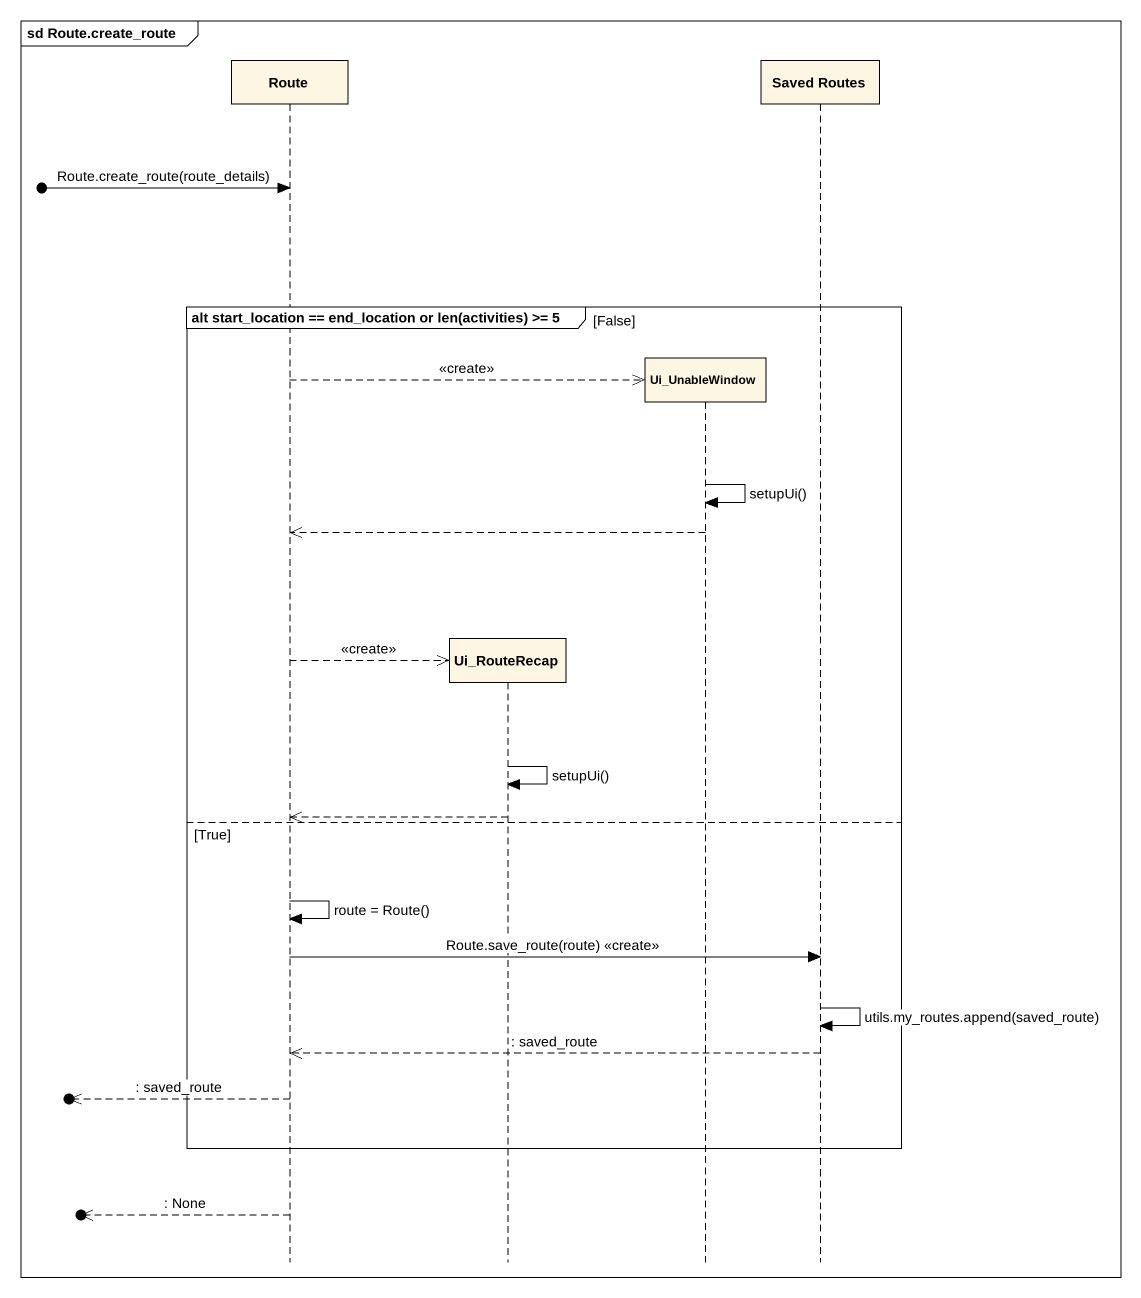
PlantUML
@startuml
mainframe sd Route.create_route
hide footbox
participant Route
participant Ui_RouteRecap
participant Ui_UnableWindow
participant "Saved Routes" as Saved_Routes

[o-> Route : Route.create_route(route_details)
group alt start_location == end_location or len(activities) >= 5 [False]
  Route -->> Ui_UnableWindow ** : <<create>>
  Ui_UnableWindow -> Ui_UnableWindow : setupUi()
  Ui_UnableWindow -->> Route
  Route -->> Ui_RouteRecap ** : <<create>>
  Ui_RouteRecap -> Ui_RouteRecap : setupUi()
  Ui_RouteRecap -->> Route
else True
  Route -> Route : route = Route()
  Route -> Saved_Routes : Route.save_route(route) <<create>>
  Saved_Routes -> Saved_Routes : utils.my_routes.append(saved_route)
  Saved_Routes -->> Route : : saved_route
  [o<<-- Route : : saved_route
end
[o<<-- Route : : None
@enduml
